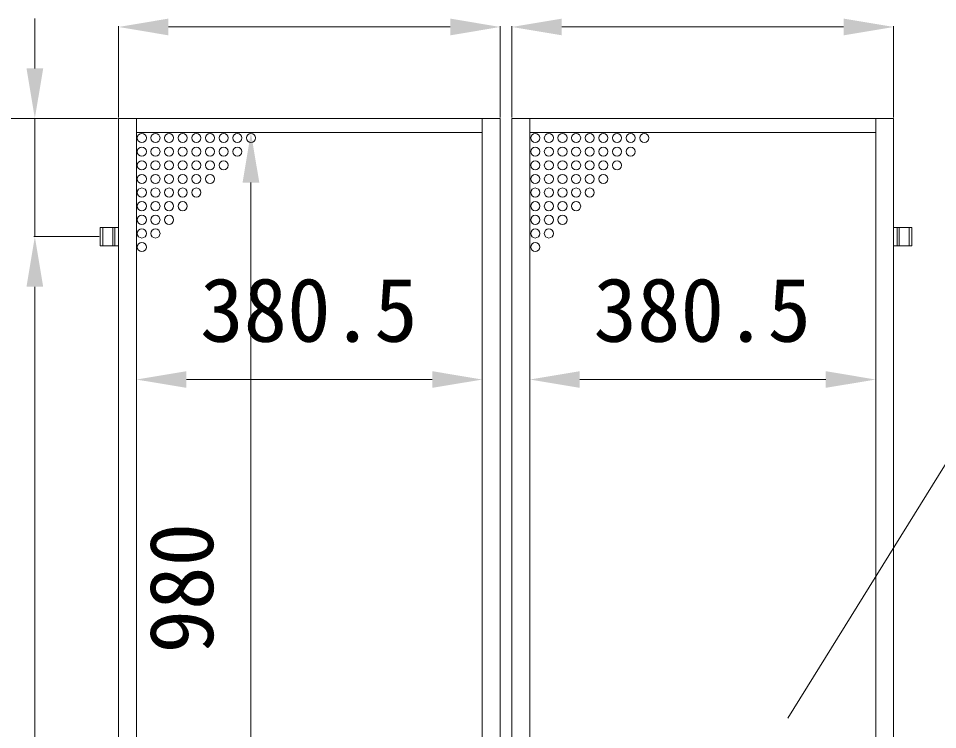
# Model space of a CAD drawing. Units: millimetres, scale not verified. Extents: x -13484 to 18716, y -23100 to 23100.
# Drawn here: x 15314 to 16932, y -12018 to -10766 of the extents above; entities that cross this region are included whole.
import ezdxf
from ezdxf.enums import TextEntityAlignment as Align

# ---------------------------------------------------------------- set-up
doc = ezdxf.new("R2010")
doc.units = ezdxf.units.MM
doc.header["$LTSCALE"] = 150
doc.linetypes.add('DASHED1', pattern=[1.8, 1.2, -0.6])
for name, color, linetype, lineweight in [('0-2_ACCG-3018', 7, 'Continuous', 18), ('0-B_寸法', 3, 'Continuous', 18), ('1-9_標準ﾊﾟﾈﾙ', 7, 'Continuous', 18), ('1-B_文字', 7, 'Continuous', 18)]:
    doc.layers.add(name, color=color, linetype=linetype, lineweight=lineweight)
doc.styles.add('ＭＳ ゴシック', font='')
doc.styles.get('ＭＳ ゴシック').set_extended_font_data('MS Gothic')

msp = doc.modelspace()

# ---------------------------------------------------------------- linework, layer by layer
at = {"layer": '0-2_ACCG-3018'}
for centre in [(15531.7, -10976.9), (15555.7, -10976.9), (15579.7, -10976.9), (15603.7, -10976.9), (15627.7, -10976.9), (15651.7, -10976.9), (15675.7, -10976.9), (15699.7, -10976.9), (15723.7, -10976.9), (16224, -10976.9), (16248, -10976.9), (16272, -10976.9), (16296, -10976.9), (16320, -10976.9), (16344, -10976.9), (16368, -10976.9), (16392, -10976.9), (16416, -10976.9), (15531.7, -11000.9), (15555.7, -11000.9), (15579.7, -11000.9), (15603.7, -11000.9), (15627.7, -11000.9), (15651.7, -11000.9), (15675.7, -11000.9), (15699.7, -11000.9), (16224, -11000.9), (16248, -11000.9), (16272, -11000.9), (16296, -11000.9), (16320, -11000.9), (16344, -11000.9), (16368, -11000.9), (16392, -11000.9), (15531.7, -11024.9), (15555.7, -11024.9), (15579.7, -11024.9), (15603.7, -11024.9), (15627.7, -11024.9), (15651.7, -11024.9), (15675.7, -11024.9), (16224, -11024.9), (16248, -11024.9), (16272, -11024.9), (16296, -11024.9), (16320, -11024.9), (16344, -11024.9), (16368, -11024.9), (15531.7, -11048.9), (15555.7, -11048.9), (15579.7, -11048.9), (15603.7, -11048.9), (15627.7, -11048.9), (15651.7, -11048.9), (16224, -11048.9), (16248, -11048.9), (16272, -11048.9), (16296, -11048.9), (16320, -11048.9), (16344, -11048.9), (15531.7, -11072.9), (15555.7, -11072.9), (15579.7, -11072.9), (15603.7, -11072.9), (15627.7, -11072.9), (16224, -11072.9), (16248, -11072.9), (16272, -11072.9), (16296, -11072.9), (16320, -11072.9), (15531.7, -11096.9), (15555.7, -11096.9), (15579.7, -11096.9), (15603.7, -11096.9), (16224, -11096.9), (16248, -11096.9), (16272, -11096.9), (16296, -11096.9), (15531.7, -11120.9), (15555.7, -11120.9), (15579.7, -11120.9), (16224, -11120.9), (16248, -11120.9), (16272, -11120.9), (15531.7, -11144.9), (15555.7, -11144.9), (16224, -11144.9), (16248, -11144.9), (15531.7, -11168.9), (16224, -11168.9)]:
    msp.add_circle(centre, 8, dxfattribs=at)
at = {"layer": '0-B_寸法'}
for p, q in [((15343.4, -10854.5), (15343.4, -10766.5)), ((15490.5, -10940.9), (15490.5, -10780)), ((15578.5, -10781.6), (16074.5, -10781.6)), ((16162.5, -10940.9), (16162.5, -10780)), ((16182.8, -10940.9), (16182.8, -10780)), ((16270.8, -10781.6), (16766.8, -10781.6)), ((16854.8, -10940.9), (16854.8, -10780)), ((15488.9, -10942.5), (15088.8, -10942.5)), ((15488.9, -10942.5), (15341.8, -10942.5)), ((15343.4, -10942.5), (15343.4, -11150.5)), ((15523.7, -10967.3), (15725.3, -10967.3)), ((15522.1, -10968.9), (15522.1, -11403.5)), ((16130.9, -10968.9), (16130.9, -11403.5)), ((16214.4, -10968.9), (16214.4, -11403.5)), ((16823.2, -10968.9), (16823.2, -11403.5)), ((15723.7, -11055.3), (15723.7, -12447.3)), ((15456.9, -11150.5), (15341.8, -11150.5)), ((15456.9, -11150.5), (15341.8, -11150.5)), ((15343.4, -11238.5), (15343.4, -11326.5)), ((15343.4, -11238.5), (15343.4, -13256.9)), ((15610.1, -11401.9), (16042.9, -11401.9)), ((16302.4, -11401.9), (16735.2, -11401.9))]:
    msp.add_line(p, q, dxfattribs=at)
at = {"layer": '0-B_寸法', "color": 91}
for points in [[(15578.5, -10766.9), (15490.5, -10781.6), (15578.5, -10796.3)], [(16074.5, -10766.9), (16162.5, -10781.6), (16074.5, -10796.3)], [(16270.8, -10766.9), (16182.8, -10781.6), (16270.8, -10796.3)], [(16766.8, -10766.9), (16854.8, -10781.6), (16766.8, -10796.3)], [(15328.7, -10854.5), (15343.4, -10942.5), (15358.1, -10854.5)], [(15709, -11055.3), (15723.7, -10967.3), (15738.4, -11055.3)], [(15328.7, -11238.5), (15343.4, -11150.5), (15358.1, -11238.5)], [(15328.7, -11238.5), (15343.4, -11150.5), (15358.1, -11238.5)], [(15610.1, -11387.2), (15522.1, -11401.9), (15610.1, -11416.5)], [(16042.9, -11387.2), (16130.9, -11401.9), (16042.9, -11416.5)], [(16302.4, -11387.2), (16214.4, -11401.9), (16302.4, -11416.5)], [(16735.2, -11387.2), (16823.2, -11401.9), (16735.2, -11416.5)]]:
    msp.add_solid(points, dxfattribs=at)
at = {"layer": '1-9_標準ﾊﾟﾈﾙ', "linetype": 'DASHED1'}
for p, q in [((15463.3, -11134.5), (15463.3, -11166.5)), ((15480.9, -11134.5), (15480.9, -11166.5)), ((16864.4, -11134.5), (16864.4, -11166.5)), ((16882, -11134.5), (16882, -11166.5))]:
    msp.add_line(p, q, dxfattribs=at)
at = {"layer": '1-9_標準ﾊﾟﾈﾙ'}
for p, q in [((15484.4, -11134.5), (15484.4, -11166.5)), ((16860.9, -11134.5), (16860.9, -11166.5))]:
    msp.add_line(p, q, dxfattribs=at)
for points in [[(15490.5, -10942.5), (15522.1, -10942.5), (15522.1, -15747.3), (15490.5, -15747.3)], [(16130.9, -10942.5), (15522.1, -10942.5), (15522.1, -10967.3), (16130.9, -10967.3)], [(16162.5, -10942.5), (16130.9, -10942.5), (16130.9, -15747.3), (16162.5, -15747.3)], [(16182.8, -10942.5), (16214.4, -10942.5), (16214.4, -15747.3), (16182.8, -15747.3)], [(16214.4, -10942.5), (16823.2, -10942.5), (16823.2, -10967.3), (16214.4, -10967.3)], [(16854.8, -10942.5), (16823.2, -10942.5), (16823.2, -15747.3), (16854.8, -15747.3)]]:
    msp.add_lwpolyline(points, close=True, dxfattribs=at)
for points in [[(15490.5, -11166.5), (15458.5, -11166.5), (15458.5, -11134.5), (15490.5, -11134.5)], [(16854.8, -11166.5), (16886.8, -11166.5), (16886.8, -11134.5), (16854.8, -11134.5)]]:
    msp.add_lwpolyline(points, dxfattribs=at)
at = {"layer": '1-B_文字'}
msp.add_line((16668.7, -11997.7), (16978, -11499.2), dxfattribs=at)

# ---------------------------------------------------------------- texts
at = {"layer": '0-B_寸法', "style": 'ＭＳ ゴシック'}
for p in [(15634.2, -11369.2), (16326.5, -11369.2)]:
    msp.add_text('380.5', height=112.6, dxfattribs=at).set_placement(p, align=Align.BOTTOM_LEFT)
msp.add_text('980', height=112.6, rotation=90, dxfattribs=at).set_placement((15691, -11883.9), align=Align.BOTTOM_LEFT)

doc.saveas('drawing.dxf')
